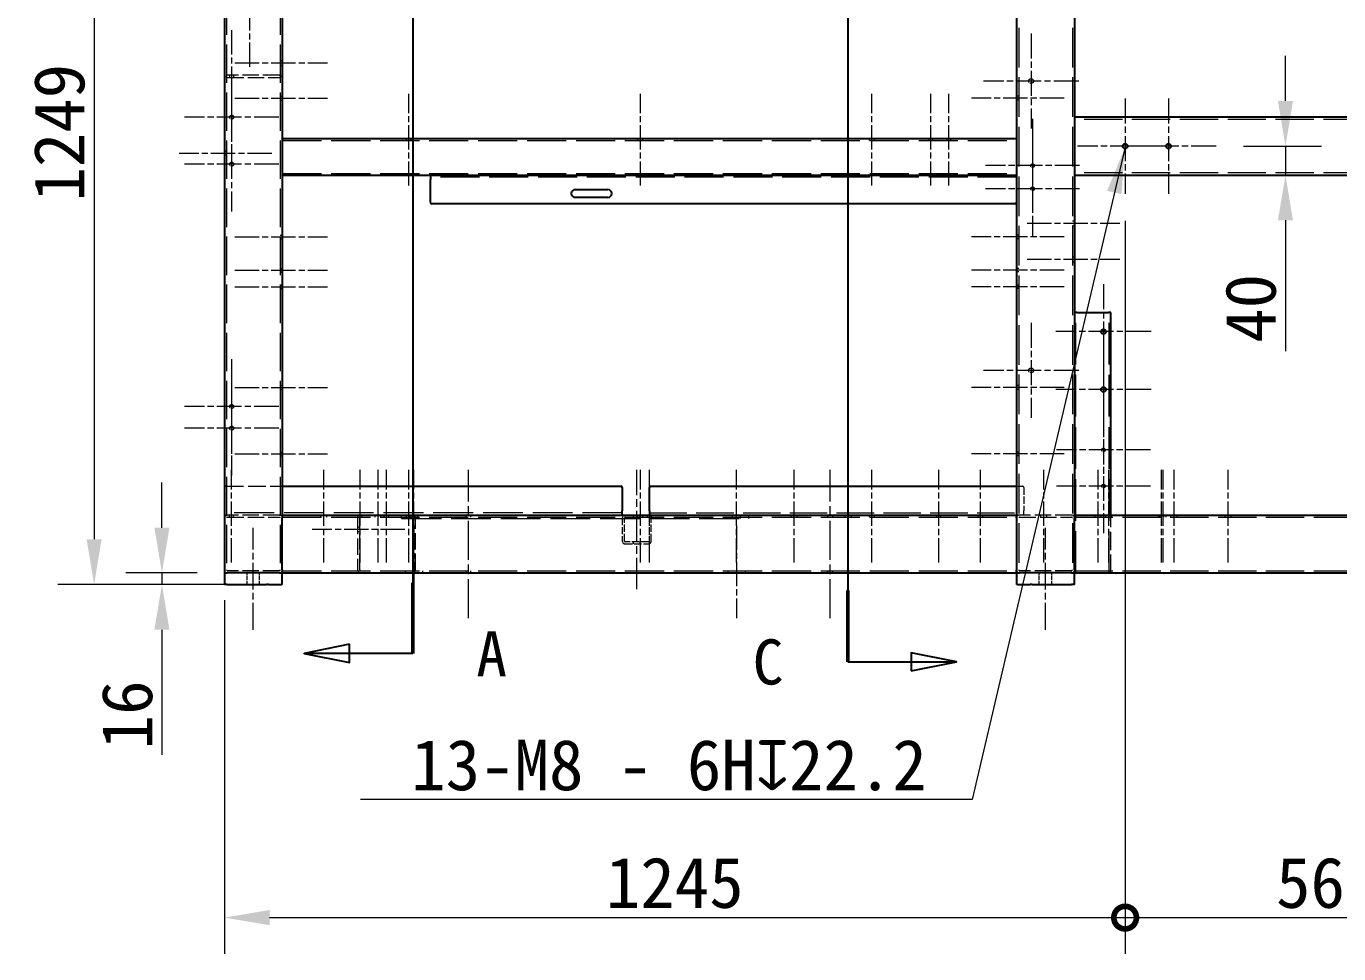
# Model space of a CAD drawing. Header units: millimetres. Extents: x 150 to 14713, y 137 to 10363.
# Drawn here: x 3508 to 5322, y 3827 to 5110 of the extents above; entities that cross this region are included whole.
import ezdxf

# ---------------------------------------------------------------- set-up
doc = ezdxf.new("R2010")
doc.units = ezdxf.units.MM
doc.header["$LTSCALE"] = 25
doc.linetypes.add('CHAIN', pattern=[0.3543, 0.2362, -0.0295, 0.0591, -0.0295])
doc.linetypes.add('DASHED', pattern=[0.2067, 0.1654, -0.0413])
for name, color, linetype, lineweight, true_color in [('中心标记 (ISO)', 1, 'CHAIN', 18, 0xff0000), ('中心线 (ISO)', 1, 'CHAIN', 18, 0xff0000), ('剖切线 (ISO)', 7, 'CHAIN', 25, 0x008000), ('尺寸 (ISO)', 7, 'Continuous', 18, 0x008000), ('符号 (ISO)', 7, 'Continuous', 18, 0x008000), ('隐藏 (ISO)', 5, 'DASHED', 18, 0x0000ff)]:
    doc.layers.add(name, color=color, linetype=linetype, lineweight=lineweight, true_color=true_color)
doc.layers.add('可见 (ISO)', color=7, linetype='Continuous', lineweight=25)
doc.styles.add('HZ_33', font='simfang.ttf')
doc.styles.add('最新国标', font='simfang.ttf')
doc.dimstyles.new('默认 (GB)', dxfattribs={"dimscale": 25, "dimtxt": 2.8, "dimasz": 2.5, "dimexe": 2, "dimexo": 1.5, "dimgap": 0.5, "dimtad": 1, "dimtoh": 1, "dimdsep": 46, "dimtxsty": '最新国标', "dimcen": 0.09, "dimdle": 10, "dimclrd": 256, "dimclre": 256, "dimclrt": 256, "dimaunit": 1, "dimadec": 3, "dimazin": 2, "dimtfac": 0.535714, "dimtdec": 3, "dimtmove": 0, "dimatfit": 3, "dimfxl": 0, "dimtolj": 1, "dimlwd": -1, "dimlwe": -1, "dimarcsym": 0})
doc.dimstyles.new('默认 (GB)$7', dxfattribs={"dimscale": 25, "dimtxt": 2.8, "dimasz": 2.5, "dimexe": 2, "dimexo": 1.5, "dimgap": 0.5, "dimtad": 1, "dimtoh": 1, "dimdsep": 46, "dimtxsty": '最新国标', "dimcen": 0.09, "dimdle": 10, "dimclrd": 256, "dimclre": 256, "dimclrt": 256, "dimaunit": 1, "dimadec": 3, "dimazin": 2, "dimtfac": 0.535714, "dimtdec": 3, "dimtmove": 0, "dimatfit": 3, "dimfxl": 0, "dimtolj": 1, "dimlwd": -1, "dimlwe": -1, "dimarcsym": 0})

# ---------------------------------------------------------------- blocks, each defined once
blk = doc.blocks.new('二维转换剖视图0')
at = {"layer": '剖切线 (ISO)', "linetype": 'CHAIN', "ltscale": 16.648607}
blk.add_line((161.668, 256.182), (161.668, 169.703), dxfattribs=at)
at = {"layer": '剖切线 (ISO)', "linetype": 'Continuous', "lineweight": 50}
blk.add_line((161.668, 173.601), (161.668, 169.703), dxfattribs=at)
at = {"layer": '剖切线 (ISO)', "linetype": 'Continuous'}
for p, q in [((158.168, 170.203), (155.668, 169.703)), ((158.168, 169.203), (158.168, 170.203)), ((158.168, 169.703), (155.668, 169.703)), ((155.668, 169.703), (158.168, 169.203)), ((161.668, 169.703), (158.168, 169.703))]:
    blk.add_line(p, q, dxfattribs=at)
at = {"layer": '剖切线 (ISO)', "linetype": 'Continuous', "flags": 128}
blk.add_lwpolyline([(158.168, 170.203), (155.668, 169.703), (158.168, 169.203), (158.168, 170.203)], dxfattribs=at)
at = {"layer": '剖切线 (ISO)'}
blk.add_solid([(158.168, 170.203), (155.668, 169.703), (158.168, 169.203), (158.168, 170.203)], dxfattribs=at)
at = {"layer": '剖切线 (ISO)', "insert": (165.184, 168.423), "char_height": 2.5, "attachment_point": 7, "style": 'HZ_33'}
blk.add_mtext('A', dxfattribs=at)
blk = doc.blocks.new('二维转换剖视图2')
at = {"layer": '剖切线 (ISO)', "linetype": 'CHAIN', "ltscale": 16.740433}
blk.add_line((185.725, 256.208), (185.725, 169.24), dxfattribs=at)
at = {"layer": '剖切线 (ISO)', "linetype": 'Continuous', "lineweight": 50}
blk.add_line((185.725, 173.172), (185.725, 169.24), dxfattribs=at)
at = {"layer": '剖切线 (ISO)', "linetype": 'Continuous'}
for p, q in [((185.725, 169.24), (189.225, 169.24)), ((191.725, 169.24), (189.225, 169.74)), ((189.225, 169.74), (189.225, 168.74)), ((189.225, 169.24), (191.725, 169.24)), ((189.225, 168.74), (191.725, 169.24))]:
    blk.add_line(p, q, dxfattribs=at)
at = {"layer": '剖切线 (ISO)', "linetype": 'Continuous', "flags": 128}
blk.add_lwpolyline([(189.225, 168.74), (191.725, 169.24), (189.225, 169.74), (189.225, 168.74)], dxfattribs=at)
at = {"layer": '剖切线 (ISO)'}
blk.add_solid([(189.225, 168.74), (191.725, 169.24), (189.225, 169.74), (189.225, 168.74)], dxfattribs=at)
at = {"layer": '剖切线 (ISO)', "insert": (180.465, 167.939), "char_height": 2.5, "attachment_point": 7, "style": 'HZ_33'}
blk.add_mtext('C', dxfattribs=at)
blk = doc.blocks.new('*D16')
at = {"layer": 'Defpoints', "color": 0, "transparency": 16777216}
for p in [(3861.4, 5586.8), (3601.4, 4337.8), (3842.6, 4337.8)]:
    blk.add_point(p, dxfattribs=at)
at = {"layer": '尺寸 (ISO)', "color": 116, "true_color": 0x00803f, "transparency": 16777216}
for p, q in [((3823.9, 5586.8), (3551.4, 5586.8)), ((3601.4, 5524.3), (3601.4, 4400.3)), ((3805.1, 4337.8), (3551.4, 4337.8))]:
    blk.add_line(p, q, dxfattribs=at)
for points in [[(3591, 5524.3), (3611.8, 5524.3), (3601.4, 5586.8)], [(3591, 4400.3), (3611.8, 4400.3), (3601.4, 4337.8)]]:
    blk.add_solid(points, dxfattribs=at)
at = {"layer": '尺寸 (ISO)', "transparency": 16777216, "insert": (3553.5, 4962.3), "char_height": 70, "attachment_point": 5, "rotation": 90, "style": '最新国标'}
blk.add_mtext('\\A1;1249', dxfattribs=at)
blk = doc.blocks.new('*D17')
at = {"layer": 'Defpoints', "color": 0, "transparency": 16777216}
for p in [(3781.4, 4353.8), (3695.1, 4337.8), (3781.4, 4337.8)]:
    blk.add_point(p, dxfattribs=at)
at = {"layer": '尺寸 (ISO)', "color": 116, "true_color": 0x00803f, "transparency": 16777216}
for p, q in [((3695.1, 4416.3), (3695.1, 4478.8)), ((3743.9, 4353.8), (3645.1, 4353.8)), ((3695.1, 4353.8), (3695.1, 4337.8)), ((3743.9, 4337.8), (3645.1, 4337.8)), ((3695.1, 4275.3), (3695.1, 4102.2))]:
    blk.add_line(p, q, dxfattribs=at)
for points in [[(3684.7, 4416.3), (3705.5, 4416.3), (3695.1, 4353.8)], [(3684.7, 4275.3), (3705.5, 4275.3), (3695.1, 4337.8)]]:
    blk.add_solid(points, dxfattribs=at)
at = {"layer": '尺寸 (ISO)', "transparency": 16777216, "insert": (3647.2, 4157.5), "char_height": 70, "attachment_point": 5, "rotation": 90, "style": '最新国标'}
blk.add_mtext('\\A1;16', dxfattribs=at)
blk = doc.blocks.new('_DotSmall')
at = {"color": 0, "linetype": 'ByBlock', "const_width": 0.5}
blk.add_lwpolyline([(-0.0625, 0, 1), (0.0625, 0, 1)], format="xyb", close=True, dxfattribs=at)
blk = doc.blocks.new('*D18')
at = {"layer": 'Defpoints', "color": 0, "transparency": 16777216}
for p in [(5026.4, 4878), (3781.4, 4353.8), (5026.4, 3877.2)]:
    blk.add_point(p, dxfattribs=at)
at = {"layer": '尺寸 (ISO)', "color": 116, "true_color": 0x00803f, "transparency": 16777216}
for p, q in [((5026.4, 4840.5), (5026.4, 3827.2)), ((3781.4, 4316.3), (3781.4, 3827.2)), ((3843.9, 3877.2), (5026.4, 3877.2))]:
    blk.add_line(p, q, dxfattribs=at)
blk.add_solid([(3843.9, 3887.7), (3843.9, 3866.8), (3781.4, 3877.2)], dxfattribs=at)
at = {"layer": '尺寸 (ISO)', "color": 116, "true_color": 0x00803f, "transparency": 16777216, "xscale": 62.5, "yscale": 62.5, "zscale": 62.5}
blk.add_blockref('_DotSmall', (5026.4, 3877.2), dxfattribs=at)
at = {"layer": '尺寸 (ISO)', "transparency": 16777216, "insert": (4403.9, 3925.1), "char_height": 70, "attachment_point": 5, "style": '最新国标'}
blk.add_mtext('\\A1;1245', dxfattribs=at)
blk = doc.blocks.new('*D20')
at = {"layer": 'Defpoints', "color": 0, "transparency": 16777216}
for p in [(5026.4, 4878), (5586.4, 4878), (5586.4, 3877.2)]:
    blk.add_point(p, dxfattribs=at)
at = {"layer": '尺寸 (ISO)', "color": 116, "true_color": 0x00803f, "transparency": 16777216}
for p, q in [((5026.4, 4840.5), (5026.4, 3827.2)), ((5586.4, 4840.5), (5586.4, 3827.2)), ((5026.4, 3877.2), (5523.9, 3877.2))]:
    blk.add_line(p, q, dxfattribs=at)
blk.add_solid([(5523.9, 3887.7), (5523.9, 3866.8), (5586.4, 3877.2)], dxfattribs=at)
at = {"layer": '尺寸 (ISO)', "color": 116, "true_color": 0x00803f, "transparency": 16777216, "xscale": 62.5, "yscale": 62.5, "zscale": 62.5, "rotation": 180}
blk.add_blockref('_DotSmall', (5026.4, 3877.2), dxfattribs=at)
at = {"layer": '尺寸 (ISO)', "transparency": 16777216, "insert": (5306.4, 3925.1), "char_height": 70, "attachment_point": 5, "style": '最新国标'}
blk.add_mtext('\\A1;560', dxfattribs=at)
blk = doc.blocks.new('*D22')
at = {"layer": 'Defpoints', "color": 0, "transparency": 16777216}
for p in [(5152.3, 4943.8), (5248, 4903.8), (5248, 4903.8)]:
    blk.add_point(p, dxfattribs=at)
at = {"layer": '尺寸 (ISO)', "color": 116, "true_color": 0x00803f, "transparency": 16777216}
for p, q in [((5248, 5006.3), (5248, 5068.8)), ((5189.8, 4943.8), (5298, 4943.8)), ((5248, 4943.8), (5248, 4903.8)), ((5248, 4841.3), (5248, 4660.2))]:
    blk.add_line(p, q, dxfattribs=at)
for points in [[(5237.6, 5006.3), (5258.4, 5006.3), (5248, 4943.8)], [(5237.6, 4841.3), (5258.4, 4841.3), (5248, 4903.8)]]:
    blk.add_solid(points, dxfattribs=at)
at = {"layer": '尺寸 (ISO)', "transparency": 16777216, "insert": (5200.1, 4719.5), "char_height": 70, "attachment_point": 5, "rotation": 90, "style": '最新国标'}
blk.add_mtext('\\A1;40', dxfattribs=at)

msp = doc.modelspace()

# ---------------------------------------------------------------- linework, layer by layer
at = {"layer": '中心标记 (ISO)', "ltscale": 5.851385}
for p, q in [((4896.428, 5099.618), (4896.428, 4967.971)), ((4962.251, 5033.795), (4830.604, 5033.795)), ((5026.428, 5009.618), (5026.428, 4877.971)), ((5086.428, 5009.618), (5086.428, 4877.971)), ((5092.251, 4943.795), (4960.604, 4943.795)), ((5152.251, 4943.795), (5020.604, 4943.795)), ((4996.428, 4753.118), (4996.428, 4621.471)), ((4896.428, 4699.618), (4896.428, 4567.971)), ((5062.251, 4687.295), (4930.604, 4687.295)), ((4996.428, 4673.118), (4996.428, 4541.471)), ((4962.251, 4633.795), (4830.604, 4633.795)), ((5062.251, 4607.295), (4930.604, 4607.295))]:
    msp.add_line(p, q, dxfattribs=at)
at = {"layer": '中心标记 (ISO)', "ltscale": 5.800403}
for p, q in [((3791.428, 5049.045), (3791.428, 4918.545)), ((3856.678, 4983.795), (3726.178, 4983.795)), ((3791.428, 4984.045), (3791.428, 4853.545)), ((3856.678, 4918.795), (3726.178, 4918.795)), ((3791.428, 4649.045), (3791.428, 4518.545)), ((3791.428, 4619.045), (3791.428, 4488.545)), ((3856.678, 4583.795), (3726.178, 4583.795)), ((3856.678, 4553.795), (3726.178, 4553.795))]:
    msp.add_line(p, q, dxfattribs=at)
at = {"layer": '中心标记 (ISO)', "ltscale": 5.774489}
for p, q in [((4898.428, 4981.753), (4898.428, 4851.836)), ((4898.428, 4949.753), (4898.428, 4819.836)), ((4963.386, 4916.795), (4833.469, 4916.795)), ((4963.386, 4884.795), (4833.469, 4884.795)), ((4996.428, 4588.753), (4996.428, 4458.836)), ((4996.428, 4538.753), (4996.428, 4408.836)), ((5061.386, 4523.795), (4931.469, 4523.795)), ((5061.386, 4473.795), (4931.469, 4473.795))]:
    msp.add_line(p, q, dxfattribs=at)
at = {"layer": '中心线 (ISO)', "ltscale": 5.689282}
for p, q in [((3816.428, 5053.295), (3816.428, 5181.295)), ((3791.428, 5104.295), (3791.428, 4976.295)), ((3795.928, 5058.795), (3923.928, 5058.795)), ((3795.928, 5010.295), (3923.928, 5010.295)), ((4941.928, 5010.295), (4813.928, 5010.295)), ((3846.928, 4933.795), (3718.928, 4933.795)), ((4890.928, 4837.295), (5018.928, 4837.295)), ((3795.928, 4818.295), (3923.928, 4818.295)), ((4941.928, 4818.295), (4813.928, 4818.295)), ((3795.928, 4772.295), (3923.928, 4772.295)), ((4941.928, 4772.295), (4813.928, 4772.295)), ((4890.928, 4787.295), (5018.928, 4787.295)), ((3795.928, 4749.295), (3923.928, 4749.295)), ((4941.928, 4749.295), (4813.928, 4749.295)), ((3795.928, 4610.295), (3923.928, 4610.295)), ((4941.928, 4610.295), (4813.928, 4610.295)), ((3795.928, 4518.295), (3923.928, 4518.295)), ((4941.928, 4518.295), (4813.928, 4518.295)), ((3791.428, 4368.295), (3791.428, 4496.295)), ((3918.928, 4368.295), (3918.928, 4496.295)), ((3968.928, 4368.295), (3968.928, 4496.295)), ((3993.928, 4368.295), (3993.928, 4496.295)), ((4005.428, 4368.295), (4005.428, 4496.295)), ((4036.428, 4368.295), (4036.428, 4496.295)), ((4043.428, 4368.295), (4043.428, 4496.295)), ((4356.428, 4368.295), (4356.428, 4496.295)), ((4368.928, 4368.295), (4368.928, 4496.295)), ((4489.428, 4368.295), (4489.428, 4496.295)), ((4568.928, 4368.295), (4568.928, 4496.295)), ((4643.928, 4368.295), (4643.928, 4496.295)), ((4676.428, 4368.295), (4676.428, 4496.295)), ((4768.928, 4368.295), (4768.928, 4496.295)), ((4826.428, 4368.295), (4826.428, 4496.295)), ((4913.928, 4368.295), (4913.928, 4496.295)), ((4988.928, 4368.295), (4988.928, 4496.295)), ((5003.928, 4368.295), (5003.928, 4496.295)), ((5076.428, 4368.295), (5076.428, 4496.295)), ((5078.928, 4368.295), (5078.928, 4496.295)), ((5093.928, 4368.295), (5093.928, 4496.295)), ((5168.928, 4368.295), (5168.928, 4496.295)), ((4030.928, 4413.795), (3902.928, 4413.795)), ((4043.428, 4419.295), (4043.428, 4291.295)), ((4489.428, 4419.295), (4489.428, 4291.295))]:
    msp.add_line(p, q, dxfattribs=at)
at = {"layer": '中心线 (ISO)', "ltscale": 5.644834}
for p, q in [((4036.428, 4889.295), (4036.428, 5016.295)), ((4356.428, 4889.295), (4356.428, 5016.295)), ((4676.428, 4889.295), (4676.428, 5016.295)), ((4757.928, 4889.295), (4757.928, 5016.295)), ((4782.928, 4889.295), (4782.928, 5016.295))]:
    msp.add_line(p, q, dxfattribs=at)
at = {"layer": '中心线 (ISO)', "ltscale": 9.111801}
for p, q in [((4118.928, 4291.295), (4118.928, 4496.295)), ((4618.928, 4291.295), (4618.928, 4496.295))]:
    msp.add_line(p, q, dxfattribs=at)
at = {"layer": '中心线 (ISO)', "ltscale": 7.333869}
msp.add_line((4351.428, 4331.295), (4351.428, 4496.295), dxfattribs=at)
at = {"layer": '中心线 (ISO)', "ltscale": 6.26711}
for p, q in [((3821.428, 4275.295), (3821.428, 4416.295)), ((4916.428, 4275.295), (4916.428, 4416.295))]:
    msp.add_line(p, q, dxfattribs=at)
at = {"layer": '可见 (ISO)'}
for p, q in [((3781.428, 6279.795), (3781.428, 4353.795)), ((4956.428, 6203.795), (4956.428, 4433.795)), ((3861.428, 5586.795), (3861.428, 4433.795)), ((4876.428, 5586.795), (4876.428, 4433.795)), ((5816.428, 4983.795), (4956.428, 4983.795)), ((4876.428, 4953.795), (3861.428, 4953.795)), ((3861.428, 4903.795), (4876.428, 4903.795)), ((4066.428, 4903.795), (4066.428, 4897.795)), ((4956.428, 4903.795), (5624.428, 4903.795)), ((4066.428, 4865.795), (4066.428, 4897.795)), ((4266.428, 4883.795), (4311.428, 4883.795)), ((4874.428, 4863.795), (4068.428, 4863.795)), ((4311.428, 4872.795), (4266.428, 4872.795)), ((4959.428, 4713.795), (4956.428, 4713.795)), ((4959.428, 4713.795), (5003.428, 4713.795)), ((5006.428, 4713.795), (5003.428, 4713.795)), ((5006.428, 4433.795), (5006.428, 4713.795)), ((3861.428, 4473.795), (4329.428, 4473.795)), ((4331.428, 4471.795), (4331.428, 4439.795)), ((4368.928, 4439.795), (4368.928, 4471.795)), ((4370.928, 4473.795), (4876.428, 4473.795)), ((3861.428, 4433.795), (3861.428, 4429.795)), ((3861.428, 4433.795), (4876.428, 4433.795)), ((3861.428, 4357.795), (3861.428, 4429.795)), ((4331.428, 4433.795), (4331.428, 4439.795)), ((4368.928, 4439.795), (4368.928, 4433.795)), ((4876.428, 4429.795), (4876.428, 4433.795)), ((4876.428, 4429.795), (4876.428, 4357.795)), ((4956.428, 4433.795), (4956.428, 4429.795)), ((4956.428, 4433.795), (5816.428, 4433.795)), ((4956.428, 4357.795), (4956.428, 4429.795)), ((3781.428, 4353.795), (3781.428, 4337.795)), ((3781.428, 4353.795), (3785.428, 4353.795)), ((3781.428, 4353.795), (3785.428, 4353.795)), ((3839.771, 4353.795), (3785.428, 4353.795)), ((3857.428, 4353.795), (3785.428, 4353.795)), ((3857.428, 4353.795), (3861.428, 4353.795)), ((3861.428, 4357.795), (3861.428, 4353.795)), ((3861.428, 4337.795), (3861.428, 4353.795)), ((3861.428, 4353.795), (4876.428, 4353.795)), ((4876.428, 4353.795), (4876.428, 4357.795)), ((4876.428, 4353.795), (4876.428, 4337.795)), ((4876.428, 4353.795), (4880.428, 4353.795)), ((4952.428, 4353.795), (4880.428, 4353.795)), ((4952.428, 4353.795), (4898.085, 4353.795)), ((4952.428, 4353.795), (4956.428, 4353.795)), ((4952.428, 4353.795), (4956.428, 4353.795)), ((4956.428, 4357.795), (4956.428, 4353.795)), ((4956.428, 4337.795), (4956.428, 4353.795)), ((4956.428, 4353.795), (5816.428, 4353.795)), ((3785.428, 4337.795), (3781.428, 4337.795)), ((3785.428, 4337.795), (3839.771, 4337.795)), ((3842.6, 4337.795), (3839.771, 4337.795)), ((3842.6, 4337.795), (3860.256, 4337.795)), ((3861.428, 4337.795), (3860.256, 4337.795)), ((4877.6, 4337.795), (4876.428, 4337.795)), ((4877.6, 4337.795), (4895.256, 4337.795)), ((4898.085, 4337.795), (4895.256, 4337.795)), ((4898.085, 4337.795), (4952.428, 4337.795)), ((4956.428, 4337.795), (4952.428, 4337.795))]:
    msp.add_line(p, q, dxfattribs=at)
for centre in [(5026.428, 4943.795), (5086.428, 4943.795), (4996.428, 4687.295), (4996.428, 4607.295)]:
    msp.add_circle(centre, 3.324, dxfattribs=at)
for centre, radius, start, end in [((4266.428, 4878.295), 5.5, 90, 270), ((4311.428, 4878.295), 5.5, 270, 90), ((4068.428, 4865.795), 2, 180, 270), ((4874.428, 4865.795), 2, 270, 0), ((4329.428, 4471.795), 2, 0, 90), ((4370.928, 4471.795), 2, 90, 180)]:
    msp.add_arc(centre, radius, start, end, dxfattribs=at)
at = {"layer": '隐藏 (ISO)', "ltscale": 12.85221}
for p, q in [((3784.428, 6279.795), (3784.428, 4353.795)), ((3858.428, 6279.795), (3858.428, 4353.795))]:
    msp.add_line(p, q, dxfattribs=at)
at = {"layer": '隐藏 (ISO)', "ltscale": 13.25951}
for p, q in [((4879.428, 6203.795), (4879.428, 4353.795)), ((4953.428, 6203.795), (4953.428, 4353.795))]:
    msp.add_line(p, q, dxfattribs=at)
at = {"layer": '隐藏 (ISO)', "ltscale": 0.228464}
for p, q in [((3858.428, 5062.118), (3861.428, 5062.118)), ((3858.428, 5055.471), (3861.428, 5055.471)), ((3788.678, 5041.795), (3788.678, 5038.795)), ((3794.178, 5041.795), (3794.178, 5038.795)), ((3858.428, 5013.045), (3861.428, 5013.045)), ((3858.428, 5007.545), (3861.428, 5007.545)), ((4879.428, 5013.045), (4876.428, 5013.045)), ((4879.428, 5007.545), (4876.428, 5007.545)), ((3784.428, 4936.253), (3781.428, 4936.253)), ((3784.428, 4931.336), (3781.428, 4931.336)), ((4953.428, 4840.618), (4956.428, 4840.618)), ((4953.428, 4833.971), (4956.428, 4833.971)), ((3858.428, 4820.753), (3861.428, 4820.753)), ((3858.428, 4815.836), (3861.428, 4815.836)), ((4879.428, 4820.753), (4876.428, 4820.753)), ((4879.428, 4815.836), (4876.428, 4815.836)), ((4953.428, 4790.618), (4956.428, 4790.618)), ((3858.428, 4774.753), (3861.428, 4774.753)), ((4879.428, 4774.753), (4876.428, 4774.753)), ((4953.428, 4783.971), (4956.428, 4783.971)), ((3858.428, 4769.836), (3861.428, 4769.836)), ((4879.428, 4769.836), (4876.428, 4769.836)), ((3858.428, 4751.753), (3861.428, 4751.753)), ((3858.428, 4746.836), (3861.428, 4746.836)), ((4879.428, 4751.753), (4876.428, 4751.753)), ((4879.428, 4746.836), (4876.428, 4746.836)), ((3858.428, 4613.045), (3861.428, 4613.045)), ((4879.428, 4613.045), (4876.428, 4613.045)), ((3858.428, 4607.545), (3861.428, 4607.545)), ((4879.428, 4607.545), (4876.428, 4607.545)), ((3858.428, 4520.753), (3861.428, 4520.753)), ((4879.428, 4520.753), (4876.428, 4520.753)), ((3858.428, 4515.836), (3861.428, 4515.836)), ((4879.428, 4515.836), (4876.428, 4515.836)), ((3788.678, 4430.795), (3788.678, 4433.795)), ((3794.178, 4430.795), (3794.178, 4433.795)), ((3914.74, 4430.795), (3914.74, 4433.795)), ((3923.116, 4430.795), (3923.116, 4433.795)), ((3966.178, 4430.795), (3966.178, 4433.795)), ((3971.678, 4430.795), (3971.678, 4433.795)), ((3989.74, 4430.795), (3989.74, 4433.795)), ((3998.116, 4430.795), (3998.116, 4433.795)), ((4002.104, 4430.795), (4002.104, 4433.795)), ((4008.751, 4430.795), (4008.751, 4433.795)), ((4033.104, 4430.795), (4033.104, 4433.795)), ((4037.928, 4430.795), (4037.928, 4433.795)), ((4039.751, 4430.795), (4039.751, 4433.795)), ((4048.928, 4430.795), (4048.928, 4433.795)), ((4115.604, 4430.795), (4115.604, 4433.795)), ((4122.251, 4430.795), (4122.251, 4433.795)), ((4346.928, 4430.795), (4346.928, 4433.795)), ((4353.104, 4430.795), (4353.104, 4433.795)), ((4355.928, 4430.795), (4355.928, 4433.795)), ((4359.751, 4430.795), (4359.751, 4433.795)), ((4366.178, 4430.795), (4366.178, 4433.795)), ((4371.678, 4430.795), (4371.678, 4433.795)), ((4483.928, 4430.795), (4483.928, 4433.795)), ((4494.928, 4430.795), (4494.928, 4433.795)), ((4564.74, 4430.795), (4564.74, 4433.795)), ((4573.116, 4430.795), (4573.116, 4433.795)), ((4615.604, 4430.795), (4615.604, 4433.795)), ((4622.251, 4430.795), (4622.251, 4433.795)), ((4639.74, 4430.795), (4639.74, 4433.795)), ((4648.116, 4430.795), (4648.116, 4433.795)), ((4673.104, 4430.795), (4673.104, 4433.795)), ((4679.751, 4430.795), (4679.751, 4433.795)), ((4766.178, 4430.795), (4766.178, 4433.795)), ((4771.678, 4430.795), (4771.678, 4433.795)), ((4823.104, 4430.795), (4823.104, 4433.795)), ((4829.751, 4430.795), (4829.751, 4433.795)), ((4909.74, 4430.795), (4909.74, 4433.795)), ((4918.116, 4430.795), (4918.116, 4433.795)), ((4984.74, 4430.795), (4984.74, 4433.795)), ((4993.116, 4430.795), (4993.116, 4433.795)), ((4999.74, 4430.795), (4999.74, 4433.795)), ((5008.116, 4430.795), (5008.116, 4433.795)), ((5073.104, 4430.795), (5073.104, 4433.795)), ((5074.74, 4430.795), (5074.74, 4433.795)), ((5079.751, 4430.795), (5079.751, 4433.795)), ((5083.116, 4430.795), (5083.116, 4433.795)), ((5089.74, 4430.795), (5089.74, 4433.795)), ((5098.116, 4430.795), (5098.116, 4433.795)), ((5164.74, 4430.795), (5164.74, 4433.795)), ((5173.116, 4430.795), (5173.116, 4433.795)), ((3968.428, 4417.118), (3965.428, 4417.118)), ((3968.428, 4410.471), (3965.428, 4410.471)), ((4346.928, 4393.795), (4346.928, 4396.795)), ((4355.928, 4393.795), (4355.928, 4396.795)), ((4031.428, 4356.795), (4031.428, 4353.795)), ((4055.428, 4356.795), (4055.428, 4353.795)), ((4115.604, 4353.795), (4115.604, 4356.795)), ((4122.251, 4353.795), (4122.251, 4356.795)), ((4477.428, 4356.795), (4477.428, 4353.795)), ((4501.428, 4356.795), (4501.428, 4353.795)), ((4615.604, 4353.795), (4615.604, 4356.795)), ((4622.251, 4353.795), (4622.251, 4356.795))]:
    msp.add_line(p, q, dxfattribs=at)
at = {"layer": '隐藏 (ISO)', "ltscale": 5.485426}
for p, q in [((3857.428, 5041.795), (3785.428, 5041.795)), ((3785.428, 5038.795), (3857.428, 5038.795)), ((3857.428, 4433.795), (3785.428, 4433.795)), ((3785.428, 4430.795), (3857.428, 4430.795)), ((3965.428, 4429.795), (3965.428, 4357.795)), ((3968.428, 4357.795), (3968.428, 4429.795)), ((4042.428, 4429.795), (4042.428, 4357.795)), ((4045.428, 4357.795), (4045.428, 4429.795)), ((4952.428, 4433.795), (4880.428, 4433.795)), ((4880.428, 4430.795), (4952.428, 4430.795)), ((3857.428, 4356.795), (3785.428, 4356.795)), ((4952.428, 4356.795), (4880.428, 4356.795))]:
    msp.add_line(p, q, dxfattribs=at)
at = {"layer": '隐藏 (ISO)', "ltscale": 12.801906}
for p, q in [((5816.428, 4980.795), (4956.428, 4980.795)), ((5816.428, 4906.795), (4956.428, 4906.795)), ((4956.428, 4430.795), (5816.428, 4430.795)), ((4956.428, 4356.795), (5816.428, 4356.795))]:
    msp.add_line(p, q, dxfattribs=at)
at = {"layer": '隐藏 (ISO)', "ltscale": 0.152276}
for p, q in [((4033.104, 4951.795), (4033.104, 4953.795)), ((4039.751, 4951.795), (4039.751, 4953.795)), ((4353.104, 4951.795), (4353.104, 4953.795)), ((4359.751, 4951.795), (4359.751, 4953.795)), ((4673.104, 4951.795), (4673.104, 4953.795)), ((4679.751, 4951.795), (4679.751, 4953.795)), ((4755.469, 4951.795), (4755.469, 4953.795)), ((4760.386, 4951.795), (4760.386, 4953.795)), ((4780.469, 4951.795), (4780.469, 4953.795)), ((4785.386, 4951.795), (4785.386, 4953.795)), ((4037.928, 4428.795), (4037.928, 4430.795)), ((4048.928, 4428.795), (4048.928, 4430.795)), ((4483.928, 4428.795), (4483.928, 4430.795)), ((4494.928, 4428.795), (4494.928, 4430.795))]:
    msp.add_line(p, q, dxfattribs=at)
at = {"layer": '隐藏 (ISO)', "ltscale": 13.094662}
for p, q in [((3861.428, 4951.795), (4876.428, 4951.795)), ((3861.428, 4905.795), (4876.428, 4905.795)), ((3861.428, 4430.795), (4876.428, 4430.795)), ((3861.428, 4356.795), (4876.428, 4356.795))]:
    msp.add_line(p, q, dxfattribs=at)
at = {"layer": '隐藏 (ISO)', "ltscale": 13.062409}
msp.add_line((4876.428, 4900.795), (4066.428, 4900.795), dxfattribs=at)
at = {"layer": '隐藏 (ISO)', "ltscale": 13.933236}
for p, q in [((4958.428, 4353.795), (4958.428, 4713.795)), ((5004.428, 4353.795), (5004.428, 4713.795))]:
    msp.add_line(p, q, dxfattribs=at)
at = {"layer": '隐藏 (ISO)', "ltscale": 5.942554}
msp.add_line((3783.428, 4473.795), (3861.428, 4473.795), dxfattribs=at)
at = {"layer": '隐藏 (ISO)', "ltscale": 0.609403}
msp.add_line((4876.428, 4473.795), (4884.428, 4473.795), dxfattribs=at)
at = {"layer": '隐藏 (ISO)', "ltscale": 2.437912}
for p, q in [((4886.428, 4471.795), (4886.428, 4439.795)), ((4331.428, 4429.795), (4331.428, 4397.795)), ((4334.428, 4397.795), (4334.428, 4429.795)), ((4368.428, 4429.795), (4368.428, 4397.795)), ((4371.428, 4397.795), (4371.428, 4429.795)), ((4367.428, 4396.795), (4335.428, 4396.795)), ((4335.428, 4393.795), (4367.428, 4393.795))]:
    msp.add_line(p, q, dxfattribs=at)
at = {"layer": '隐藏 (ISO)', "ltscale": 13.304306}
msp.add_line((4331.428, 4436.795), (3781.428, 4436.795), dxfattribs=at)
at = {"layer": '隐藏 (ISO)', "ltscale": 0.304651}
for p, q in [((3781.428, 4433.795), (3785.428, 4433.795)), ((3857.428, 4433.795), (3861.428, 4433.795)), ((4880.428, 4433.795), (4876.428, 4433.795))]:
    msp.add_line(p, q, dxfattribs=at)
at = {"layer": '隐藏 (ISO)', "ltscale": 0.380839}
for p, q in [((4026.428, 4428.795), (4026.428, 4433.795)), ((4506.428, 4428.795), (4506.428, 4433.795))]:
    msp.add_line(p, q, dxfattribs=at)
at = {"layer": '隐藏 (ISO)', "ltscale": 13.269749}
msp.add_line((4026.428, 4428.795), (4506.428, 4428.795), dxfattribs=at)
at = {"layer": '隐藏 (ISO)', "ltscale": 12.518143}
msp.add_line((4368.928, 4436.795), (4886.428, 4436.795), dxfattribs=at)
at = {"layer": '隐藏 (ISO)', "ltscale": 0.717954}
msp.add_line((4886.428, 4433.795), (4886.428, 4439.795), dxfattribs=at)
at = {"layer": '隐藏 (ISO)', "ltscale": 6.094929}
msp.add_line((5006.428, 4353.795), (5006.428, 4433.795), dxfattribs=at)
at = {"layer": '隐藏 (ISO)', "ltscale": 1.218906}
for p, q in [((3812.781, 4337.795), (3812.781, 4353.795)), ((3830.075, 4337.795), (3830.075, 4353.795)), ((4907.781, 4337.795), (4907.781, 4353.795)), ((4925.075, 4337.795), (4925.075, 4353.795))]:
    msp.add_line(p, q, dxfattribs=at)
at = {"layer": '隐藏 (ISO)', "ltscale": 1.590868}
for centre in [(4896.428, 5033.795), (4896.428, 4633.795)]:
    msp.add_circle(centre, 3.324, dxfattribs=at)
at = {"layer": '隐藏 (ISO)', "ltscale": 1.316332}
for centre in [(3791.428, 4983.795), (3791.428, 4918.795), (3791.428, 4583.795), (3791.428, 4553.795)]:
    msp.add_circle(centre, 2.75, dxfattribs=at)
at = {"layer": '隐藏 (ISO)', "ltscale": 1.17679}
for centre in [(4898.428, 4916.795), (4898.428, 4884.795), (4996.428, 4523.795), (4996.428, 4473.795)]:
    msp.add_circle(centre, 2.458, dxfattribs=at)
at = {"layer": '隐藏 (ISO)', "ltscale": 0.478602}
for centre, start, end in [((3785.428, 5042.795), 180, 270), ((3857.428, 5042.795), 270, 0), ((3785.428, 4429.795), 90, 180), ((3857.428, 4429.795), 0, 90), ((3969.428, 4429.795), 90, 180), ((4041.428, 4429.795), 0, 90), ((4335.428, 4429.795), 90, 180), ((4367.428, 4429.795), 0, 90), ((4880.428, 4429.795), 90, 180), ((4952.428, 4429.795), 0, 90), ((4335.428, 4397.795), 180, 270), ((4367.428, 4397.795), 270, 0), ((3785.428, 4357.795), 180, 270), ((3857.428, 4357.795), 270, 0), ((3969.428, 4357.795), 180, 270), ((4041.428, 4357.795), 270, 0), ((4880.428, 4357.795), 180, 270), ((4952.428, 4357.795), 270, 0)]:
    msp.add_arc(centre, 4, start, end, dxfattribs=at)
at = {"layer": '隐藏 (ISO)', "ltscale": 0.119576}
for centre, start, end in [((3785.428, 5042.795), 180, 270), ((3857.428, 5042.795), 270, 0), ((3785.428, 4429.795), 90, 180), ((3857.428, 4429.795), 0, 90), ((3969.428, 4429.795), 90, 180), ((4041.428, 4429.795), 0, 90), ((4335.428, 4429.795), 90, 180), ((4367.428, 4429.795), 0, 90), ((4880.428, 4429.795), 90, 180), ((4952.428, 4429.795), 0, 90), ((4335.428, 4397.795), 180, 270), ((4367.428, 4397.795), 270, 0), ((3785.428, 4357.795), 180, 270), ((3857.428, 4357.795), 270, 0), ((3969.428, 4357.795), 180, 270), ((4041.428, 4357.795), 270, 0), ((4880.428, 4357.795), 180, 270), ((4952.428, 4357.795), 270, 0)]:
    msp.add_arc(centre, 1, start, end, dxfattribs=at)
at = {"layer": '隐藏 (ISO)', "ltscale": 0.239251}
for centre, start, end in [((3783.428, 4471.795), 90, 180), ((4884.428, 4471.795), 0, 90)]:
    msp.add_arc(centre, 2, start, end, dxfattribs=at)

# ---------------------------------------------------------------- block references
at = {"layer": '剖切线 (ISO)', "xscale": 25, "yscale": 25, "zscale": 25}
for name in ['二维转换剖视图0', '二维转换剖视图2']:
    msp.add_blockref(name, (0, 0), dxfattribs=at)

# ---------------------------------------------------------------- texts
at = {"layer": '符号 (ISO)', "insert": (4752.259, 4052.189), "char_height": 70, "width": 823.34078, "attachment_point": 9, "line_spacing_factor": 0.49, "style": '最新国标'}
msp.add_mtext('13-M8 - 6H\\fAIGDT|b0|i0;{\\H70.0000;x}\\fFangSong|b0|i0;{\\H70.0000;22.2}', dxfattribs=at)

# ---------------------------------------------------------------- dimensions: what is measured, and where the dimension line sits
at = {"layer": '尺寸 (ISO)', "color": 116, "true_color": 0x00803f}
for base, p1, p2, angle, override, picture, middle in [((3601.428, 4337.795), (3861.428, 5586.795), (3842.6, 4337.795), 270, {"dimgap": 0.5, "dimtoh": 0, "dimdec": 2, "dimtol": 0, "dimlim": 0, "dimtp": 0, "dimtm": 0, "dimtdec": 3, "dimtofl": 0, "dimatfit": 1}, '*D16', (3601.428, 4962.295)), ((5248.006, 4903.795), (5152.251, 4943.795), (5248.006, 4903.795), 90, {"dimgap": 0.5, "dimtoh": 0, "dimdec": 2, "dimse2": 1, "dimtol": 0, "dimlim": 0, "dimtp": 0, "dimtm": 0, "dimtdec": 3, "dimtofl": 1, "dimatfit": 1}, '*D22', (5248.006, 4719.495)), ((5026.428, 3877.243), (3781.428, 4353.795), (5026.428, 4877.971), 180, {"dimgap": 0.5, "dimtoh": 0, "dimdec": 2, "dimblk2": 'DotSmall', "dimsah": 1, "dimdle": 0, "dimtol": 0, "dimlim": 0, "dimtp": 0, "dimtm": 0, "dimtdec": 3, "dimtofl": 0, "dimatfit": 1}, '*D18', (4403.928, 3877.243)), ((5586.428, 3877.243), (5026.428, 4877.971), (5586.428, 4877.971), 180, {"dimgap": 0.5, "dimtoh": 0, "dimdec": 2, "dimblk1": 'DotSmall', "dimsah": 1, "dimdle": 0, "dimtol": 0, "dimlim": 0, "dimtp": 0, "dimtm": 0, "dimtdec": 3, "dimtofl": 0, "dimatfit": 1}, '*D20', (5306.428, 3877.243)), ((3695.123, 4337.795), (3781.428, 4353.795), (3781.428, 4337.795), 90, {"dimgap": 0.5, "dimtoh": 0, "dimdec": 2, "dimtol": 0, "dimlim": 0, "dimtp": 0, "dimtm": 0, "dimtdec": 3, "dimtofl": 1, "dimatfit": 1}, '*D17', (3695.123, 4157.495))]:
    dim = msp.add_linear_dim(base=base, p1=p1, p2=p2, angle=angle, dimstyle='默认 (GB)', override=override, dxfattribs=at)
    dim.commit()
    dim.dimension.update_dxf_attribs({"geometry": picture, "text_midpoint": middle, "dimtype": 160})

# ---------------------------------------------------------------- leaders
at = {"layer": '符号 (ISO)', "annotation_type": 0, "has_hookline": 1, "hookline_direction": 1, "text_width": 782.736}
msp.add_leader([(5025.759, 4940.54), (4814.759, 4040.522), (4752.259, 4040.522)], dimstyle='默认 (GB)$7', override={"dimgap": 0, "dimtad": 1}, dxfattribs=at)

doc.saveas('drawing.dxf')
